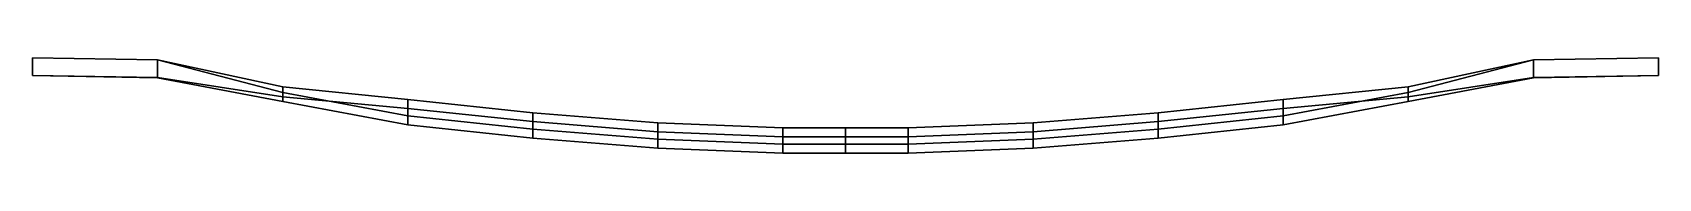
# Model space of a CAD drawing. Extents: x -278 to 278, y -33 to 0.
import ezdxf

# ---------------------------------------------------------------- set-up
doc = ezdxf.new("R2010")
doc.units = 0
doc.layers.add('METAL', color=124, linetype='CONTINUOUS')

msp = doc.modelspace()

# ---------------------------------------------------------------- meshes
at = {"layer": 'METAL'}
mesh = msp.add_polyface(dxfattribs=at)
corners = [(277.93, -6.1, -15), (277.93, -6.1, -15), (277.93, -6.1, -15), (235.17, -6.83, -15), (235.17, -6.83, -15), (192.4, -14.94, -15), (192.4, -14.94, -15), (-192.47, -14.94, -15), (-192.47, -14.94, -15), (-235.24, -6.83, -15), (-235.24, -6.83, -15), (-278, -6.1, -15), (-278, -6.1, -15), (-278, -6.1, -15), (277.93, -0.04, -14.7), (277.93, -0.04, -14.7), (277.93, -0.04, -14.7), (235.17, -0.76, -14.7), (235.17, -0.76, -14.7), (-235.24, -0.76, -14.7), (-235.24, -0.76, -14.7), (-278, -0.04, -14.7), (-278, -0.04, -14.7), (-278, -0.04, -14.7), (192.4, -11.88, -13.05), (192.4, -11.88, -13.05), (-192.47, -11.88, -13.05), (-192.47, -11.88, -13.05), (149.64, -19.9, -12.55), (149.64, -19.9, -12.55), (-149.71, -19.9, -12.55), (-149.71, -19.9, -12.55), (106.88, -24.42, -12.18), (106.88, -24.42, -12.18), (-106.94, -24.42, -12.18), (-106.94, -24.42, -12.18), (149.64, -22.96, -11.91), (149.64, -22.96, -11.91), (-149.71, -22.96, -11.91), (-149.71, -22.96, -11.91), (64.11, -27.9, -11.79), (64.11, -27.9, -11.79), (-64.18, -27.9, -11.79), (-64.18, -27.9, -11.79), (-0.03, -29.63, -11.73), (-0.03, -29.63, -11.73), (21.35, -29.63, -11.73), (21.35, -29.63, -11.73), (-21.42, -29.63, -11.73), (-21.42, -29.63, -11.73), (106.88, -27.49, -10.97), (106.88, -27.49, -10.97), (-106.94, -27.49, -10.97), (-106.94, -27.49, -10.97), (64.11, -30.97, -10.35), (64.11, -30.97, -10.35), (-64.18, -30.97, -10.35), (-64.18, -30.97, -10.35), (-0.03, -32.7, -9.98), (-0.03, -32.7, -9.98), (21.35, -32.7, -9.97), (21.35, -32.7, -9.97), (-21.42, -32.7, -9.97), (-21.42, -32.7, -9.97), (277.93, -6.06, 0.05), (277.93, -6.06, 0.05), (277.93, 0, 0.05), (277.93, 0, 0.05), (235.17, -6.79, 0.05), (235.17, -0.72, 0.05), (192.4, -13.43, 0.05), (192.4, -9.94, 0.05), (149.64, -17.35, 0.05), (149.64, -14.28, 0.05), (106.88, -21.88, 0.05), (106.88, -18.81, 0.05), (64.11, -25.35, 0.05), (64.11, -22.29, 0.05), (21.35, -27.08, 0.05), (21.35, -24.02, 0.05), (-0.03, -27.08, 0.05), (-0.03, -24.02, 0.05), (-21.42, -27.08, 0.05), (-21.42, -24.02, 0.05), (-64.18, -25.35, 0.05), (-64.18, -22.29, 0.05), (-106.94, -21.88, 0.05), (-106.94, -18.81, 0.05), (-149.71, -17.35, 0.05), (-149.71, -14.28, 0.05), (-192.47, -13.43, 0.05), (-192.47, -9.94, 0.05), (-235.24, -6.79, 0.05), (-235.24, -0.72, 0.05), (-278, -6.06, 0.05), (-278, -6.06, 0.05), (-278, 0, 0.05), (-278, 0, 0.05), (21.35, -32.7, 10.07), (21.35, -32.7, 10.07), (-21.42, -32.7, 10.07), (-21.42, -32.7, 10.07), (-0.03, -32.7, 10.07), (-0.03, -32.7, 10.07), (64.11, -30.97, 10.44), (64.11, -30.97, 10.44), (-64.18, -30.97, 10.44), (-64.18, -30.97, 10.44), (106.88, -27.49, 11.06), (106.88, -27.49, 11.06), (-106.94, -27.49, 11.06), (-106.94, -27.49, 11.06), (21.35, -29.63, 11.82), (21.35, -29.63, 11.82), (-21.42, -29.63, 11.82), (-21.42, -29.63, 11.82), (-0.03, -29.63, 11.82), (-0.03, -29.63, 11.82), (64.11, -27.9, 11.88), (64.11, -27.9, 11.88), (-64.18, -27.9, 11.88), (-64.18, -27.9, 11.88), (149.64, -22.96, 12), (149.64, -22.96, 12), (-149.71, -22.96, 12), (-149.71, -22.96, 12), (106.88, -24.42, 12.27), (106.88, -24.42, 12.27), (-106.94, -24.42, 12.27), (-106.94, -24.42, 12.27), (149.64, -19.9, 12.64), (149.64, -19.9, 12.64), (-149.71, -19.9, 12.64), (-149.71, -19.9, 12.64), (192.4, -11.88, 13.15), (192.4, -11.88, 13.15), (-192.47, -11.88, 13.15), (-192.47, -11.88, 13.15), (277.93, -0.04, 14.79), (277.93, -0.04, 14.79), (277.93, -0.04, 14.79), (235.17, -0.76, 14.79), (235.17, -0.76, 14.79), (-235.24, -0.76, 14.79), (-235.24, -0.76, 14.79), (-278, -0.04, 14.79), (-278, -0.04, 14.79), (-278, -0.04, 14.79), (277.93, -6.1, 15.09), (277.93, -6.1, 15.09), (277.93, -6.1, 15.09), (235.17, -6.83, 15.09), (235.17, -6.83, 15.09), (192.4, -14.94, 15.09), (192.4, -14.94, 15.09), (-192.47, -14.94, 15.09), (-192.47, -14.94, 15.09), (-235.24, -6.83, 15.09), (-235.24, -6.83, 15.09), (-278, -6.1, 15.09), (-278, -6.1, 15.09), (-278, -6.1, 15.09)]
mesh.append_faces([[corners[k] for k in face] for face in [(14, 0, 3, 17), (17, 3, 5, 24), (24, 5, 36, 28), (28, 36, 50, 32), (32, 50, 54, 40), (40, 54, 60, 46), (2, 65, 68, 4), (4, 68, 70, 6), (6, 70, 72, 37), (37, 72, 74, 51), (51, 74, 76, 55), (55, 76, 78, 61), (1, 16, 66, 64), (47, 45, 81, 79), (15, 18, 69, 67), (18, 25, 71, 69), (25, 29, 73, 71), (29, 33, 75, 73), (33, 41, 77, 75), (41, 47, 79, 77), (140, 142, 152, 150), (142, 135, 154, 152), (135, 131, 123, 154), (131, 127, 109, 123), (127, 119, 105, 109), (119, 113, 99, 105), (148, 151, 68, 65), (151, 153, 70, 68), (153, 122, 72, 70), (122, 108, 74, 72), (108, 104, 76, 74), (104, 98, 78, 76), (149, 64, 66, 138), (81, 116, 112, 79), (139, 67, 69, 141), (141, 69, 71, 134), (134, 71, 73, 130), (130, 73, 75, 126), (126, 75, 77, 118), (118, 77, 79, 112), (46, 60, 58, 44), (61, 78, 80, 59), (99, 113, 117, 103), (78, 98, 102, 80), (21, 19, 9, 11), (19, 26, 7, 9), (26, 30, 38, 7), (30, 34, 52, 38), (34, 42, 56, 52), (42, 48, 62, 56), (13, 10, 92, 94), (10, 8, 90, 92), (8, 39, 88, 90), (39, 53, 86, 88), (53, 57, 84, 86), (57, 63, 82, 84), (12, 95, 97, 23), (49, 83, 81, 45), (22, 96, 93, 20), (20, 93, 91, 27), (27, 91, 89, 31), (31, 89, 87, 35), (35, 87, 85, 43), (43, 85, 83, 49), (147, 161, 158, 144), (144, 158, 156, 137), (137, 156, 125, 133), (133, 125, 111, 129), (129, 111, 107, 121), (121, 107, 101, 115), (159, 94, 92, 157), (157, 92, 90, 155), (155, 90, 88, 124), (124, 88, 86, 110), (110, 86, 84, 106), (106, 84, 82, 100), (160, 145, 97, 95), (81, 83, 114, 116), (146, 143, 93, 96), (143, 136, 91, 93), (136, 132, 89, 91), (132, 128, 87, 89), (128, 120, 85, 87), (120, 114, 83, 85), (48, 44, 58, 62), (63, 59, 80, 82), (101, 103, 117, 115), (82, 80, 102, 100)]])

doc.saveas('drawing.dxf')
